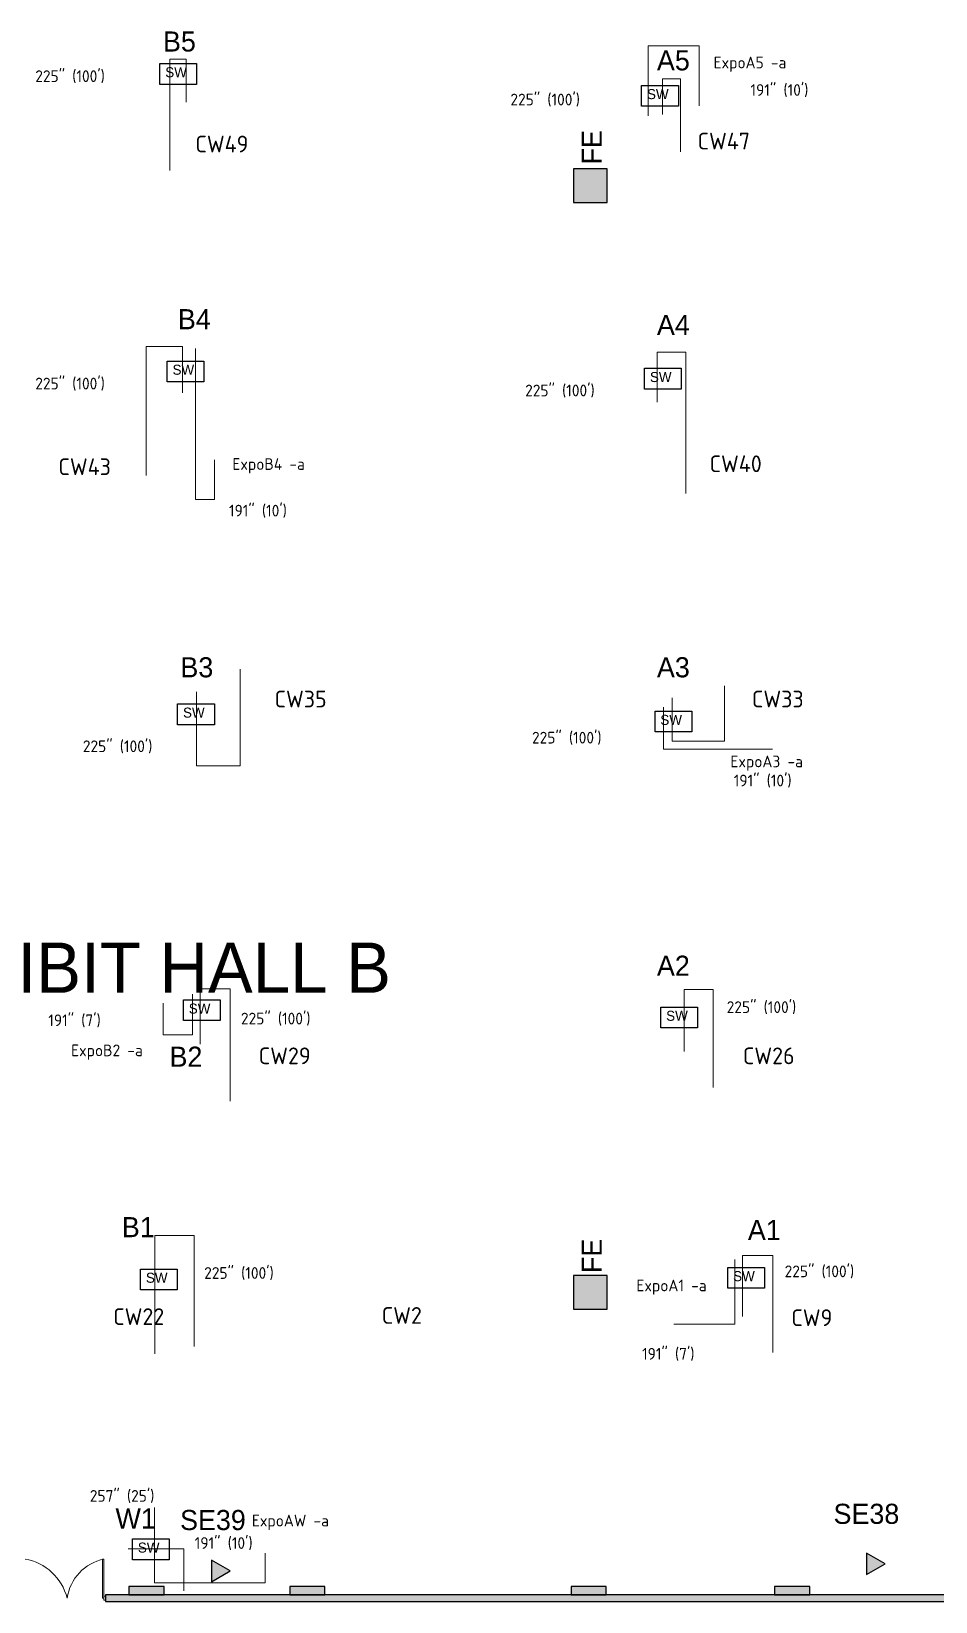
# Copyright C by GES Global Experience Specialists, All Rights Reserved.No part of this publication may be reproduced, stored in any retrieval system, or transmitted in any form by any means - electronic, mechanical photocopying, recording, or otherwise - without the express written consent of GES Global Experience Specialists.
# Model space of a CAD drawing. Header units: inches. Extents: x 684 to 4480, y -4066 to -194.
# Drawn here: x 2108 to 3188, y -4065 to -2191 of the extents above; entities that cross this region are included whole.
import ezdxf
from ezdxf.enums import TextEntityAlignment as Align

# ---------------------------------------------------------------- set-up
doc = ezdxf.new("R2010")
doc.units = ezdxf.units.IN
doc.header["$LTSCALE"] = 100
doc.header["$MEASUREMENT"] = 0
doc.linetypes.add('DASHEDTINY', pattern=[2.8575, 1.905, -0.9525])
doc.layers.add('AP_Name', color=176, linetype='CONTINUOUS', lineweight=0, true_color=0x000080)
doc.layers.add('WIRE RUN', color=200, linetype='DASHEDTINY', lineweight=13, true_color=0xaa00ff)
doc.layers.add('bldg_clmn', color=9, linetype='CONTINUOUS')
doc.layers.add('bldg_fire90', color=1, linetype='CONTINUOUS')
for name, color, linetype, lineweight in [('bldg_doors', 7, 'CONTINUOUS', 18), ('bldg_text1', 94, 'CONTINUOUS', 25), ('bldg_wallint', 7, 'CONTINUOUS', 25), ('bldg_wallintsol', 7, 'CONTINUOUS', 25), ('data_location', 110, 'CONTINUOUS', 25), ('LENGTH', 4, 'CONTINUOUS', 18), ('Switch_Location', 40, 'CONTINUOUS', 25)]:
    doc.layers.add(name, color=color, linetype=linetype, lineweight=lineweight)
doc.styles.add('bldgtx36', font='bldgtx36')
doc.styles.add('bldgtx48', font='bldgtx48')
doc.styles.add('iso3098', font='iso3098')
doc.styles.add('showtx24', font='showtx24')

msp = doc.modelspace()

# ---------------------------------------------------------------- hatches: boundary and pattern name
at = {"layer": 'bldg_clmn'}
for points in [[(2795.4, -2394.9), (2795.4, -2354.9), (2755.4, -2354.9), (2755.4, -2394.9)], [(2795.4, -3715.9), (2795.4, -3675.9), (2755.4, -3675.9), (2755.4, -3715.9)], [(2224.4, -4056.9), (2266.4, -4056.9), (2266.4, -4046.9), (2224.4, -4046.9)], [(2416.4, -4056.9), (2458.4, -4056.9), (2458.4, -4046.9), (2416.4, -4046.9)], [(2752.4, -4056.9), (2794.4, -4056.9), (2794.4, -4046.9), (2752.4, -4046.9)], [(2995.4, -4056.9), (3037.4, -4056.9), (3037.4, -4046.9), (2995.4, -4046.9)]]:
    msp.add_hatch(color=256, dxfattribs=at).paths.add_polyline_path(points, flags=0)
at = {"layer": 'bldg_wallintsol'}
msp.add_hatch(color=256, dxfattribs=at).paths.add_polyline_path([(3492.7, -3960.9), (3488.1, -3960.9), (3488.1, -4056.9), (3482.7, -4056.9), (3482.7, -3960.9), (3475.4, -3960.9), (3475.4, -4056.9), (3340, -4056.9), (2196.4, -4056.9), (2196.4, -4065), (3340, -4065), (3492.7, -4065)], flags=0)
at = {"layer": 'data_location'}
for points in [[(3127.5, -4019.9), (3105.1, -4007), (3105.1, -4032.8)], [(2345.4, -4028.4), (2323, -4015.5), (2323, -4041.3)]]:
    msp.add_hatch(color=256, dxfattribs=at).paths.add_polyline_path(points, flags=0)

# ---------------------------------------------------------------- linework, layer by layer
at = {"layer": 'bldg_clmn'}
for points in [[(2795.4, -2394.9), (2795.4, -2354.9), (2755.4, -2354.9), (2755.4, -2394.9)], [(2795.4, -3715.9), (2795.4, -3675.9), (2755.4, -3675.9), (2755.4, -3715.9)], [(2224.4, -4056.9), (2266.4, -4056.9), (2266.4, -4046.9), (2224.4, -4046.9)], [(2416.4, -4056.9), (2458.4, -4056.9), (2458.4, -4046.9), (2416.4, -4046.9)], [(2752.4, -4056.9), (2794.4, -4056.9), (2794.4, -4046.9), (2752.4, -4046.9)], [(2995.4, -4056.9), (3037.4, -4056.9), (3037.4, -4046.9), (2995.4, -4046.9)]]:
    msp.add_lwpolyline(points, close=True, dxfattribs=at)
at = {"layer": 'bldg_doors'}
for p, q in [((2192.6, -4060.8), (2192.6, -4014.2)), ((2192.6, -4014.2), (2194.5, -4014.2)), ((2194.5, -4014.2), (2194.5, -4060.8)), ((2194.5, -4060.8), (2192.6, -4060.8)), ((2194.5, -4058.4), (2196.4, -4058.4)), ((2194.5, -4063.2), (2194.5, -4058.4)), ((2196.4, -4063.2), (2194.5, -4063.2)), ((2196.4, -4058.4), (2196.4, -4063.2))]:
    msp.add_line(p, q, dxfattribs=at)
for centre, radius, start, end in [((2089.5, -4076.2), 62.9, 14.1889, 80.0984), ((2205.7, -4068.8), 55.7, 101.5575, 171.7611)]:
    msp.add_arc(centre, radius, start, end, dxfattribs=at)
at = {"layer": 'bldg_wallint'}
for p, q in [((2196.4, -4056.9), (2196.4, -4065)), ((3340, -4056.9), (2196.4, -4056.9)), ((2196.4, -4056.9), (2196.4, -4065)), ((2196.4, -4065), (3340, -4065))]:
    msp.add_line(p, q, dxfattribs=at)
at = {"layer": 'data_location'}
for points in [[(3127.5, -4019.9), (3105.1, -4007), (3105.1, -4032.8)], [(2345.4, -4028.4), (2323, -4015.5), (2323, -4041.3)]]:
    msp.add_lwpolyline(points, close=True, dxfattribs=at)
at = {"layer": 'Switch_Location'}
for points in [[(2261.3, -2229.1), (2305.2, -2229.1), (2305.2, -2253.9), (2261.3, -2253.9)], [(2836.6, -2255.1), (2880.5, -2255.1), (2880.5, -2279.9), (2836.6, -2279.9)], [(2270, -2584.1), (2313.9, -2584.1), (2313.9, -2609), (2270, -2609)], [(2840.1, -2592.8), (2884, -2592.8), (2884, -2617.7), (2840.1, -2617.7)], [(2282.5, -2993.4), (2326.4, -2993.4), (2326.4, -3018.2), (2282.5, -3018.2)], [(2852.6, -3002.1), (2896.5, -3002.1), (2896.5, -3026.9), (2852.6, -3026.9)], [(2289.5, -3346.7), (2333.4, -3346.7), (2333.4, -3371.5), (2289.5, -3371.5)], [(2859.6, -3355.4), (2903.5, -3355.4), (2903.5, -3380.2), (2859.6, -3380.2)], [(2238.2, -3668.1), (2282.1, -3668.1), (2282.1, -3692.9), (2238.2, -3692.9)], [(2939.5, -3666.2), (2983.4, -3666.2), (2983.4, -3691), (2939.5, -3691)], [(2228.6, -3990.1), (2272.5, -3990.1), (2272.5, -4015), (2228.6, -4015)]]:
    msp.add_lwpolyline(points, close=True, dxfattribs=at)
at = {"layer": 'WIRE RUN'}
for p, q in [((2844.6, -2291.6), (2844.6, -2208)), ((2844.6, -2208), (2905.4, -2208)), ((2905.4, -2208), (2905.4, -2279.5)), ((2303.7, -2569.3), (2303.7, -2749.5)), ((2326.4, -2749.5), (2326.4, -2702.1)), ((2303.7, -2749.5), (2326.4, -2749.5)), ((2862.8, -2997.4), (2862.8, -3047.5)), ((2862.8, -3047.5), (2992.9, -3047.5)), ((2265.3, -3388.5), (2265.3, -3350.7)), ((2300.1, -3339.9), (2300.1, -3388.5)), ((2300.1, -3388.5), (2265.3, -3388.5)), ((2948.1, -3656.8), (2948.1, -3734)), ((2948.1, -3734), (2874.9, -3734)), ((2223.6, -4002.1), (2289.8, -4002.1)), ((2289.8, -4002.1), (2289.8, -4052.3))]:
    msp.add_line(p, q, dxfattribs=at)
at = {"layer": 'WIRE RUN', "color": 40, "true_color": 0xffaa00}
for p, q in [((2273.2, -2356.8), (2273.2, -2223.6)), ((2273.2, -2223.6), (2292.5, -2223.6)), ((2292.5, -2223.6), (2292.5, -2275.1)), ((2883.2, -2247.2), (2861.6, -2247.2)), ((2861.6, -2247.2), (2861.6, -2290)), ((2883.2, -2334.3), (2883.2, -2247.2)), ((2244.8, -2720.6), (2244.8, -2566.8)), ((2244.8, -2566.8), (2288.3, -2566.8)), ((2288.3, -2566.8), (2288.3, -2622)), ((2889.4, -2573.6), (2855.3, -2573.6)), ((2855.3, -2573.6), (2855.3, -2633.3)), ((2889.4, -2742.2), (2889.4, -2573.6)), ((2357.2, -2951.9), (2357.2, -3067.2)), ((2305.2, -3067.2), (2305.2, -2979.1)), ((2935.7, -2971.7), (2935.7, -3037.8)), ((2872.9, -3037.8), (2872.9, -2986.3)), ((2935.7, -3037.8), (2872.9, -3037.8)), ((2357.2, -3067.2), (2305.2, -3067.2)), ((2345.4, -3333.4), (2309.4, -3333.4)), ((2309.4, -3333.4), (2309.4, -3399.5)), ((2345.4, -3467.7), (2345.4, -3333.4)), ((2922, -3334.2), (2887.6, -3334.2)), ((2887.6, -3334.2), (2887.6, -3408.5)), ((2922, -3451.3), (2922, -3334.2)), ((2302.4, -3627.8), (2255.1, -3627.8)), ((2255.1, -3627.8), (2255.1, -3769.2)), ((2302.4, -3760.3), (2302.4, -3627.8)), ((2993.5, -3651.9), (2957, -3651.9)), ((2957, -3651.9), (2957, -3724.6)), ((2993.5, -3767.8), (2993.5, -3651.9)), ((2255, -3952.8), (2255, -4042.4)), ((2387, -4042.4), (2387, -4007)), ((2255, -4042.4), (2387, -4042.4))]:
    msp.add_line(p, q, dxfattribs=at)

# ---------------------------------------------------------------- texts
at = {"layer": 'AP_Name', "style": 'iso3098'}
for s, p in [('ExpoA5 -a', (2922.5, -2234.8)), ('ExpoB4 -a', (2347.8, -2714.1)), ('ExpoA3 -a', (2942.6, -3069.1)), ('ExpoB2 -a', (2155.2, -3414)), ('ExpoA1 -a', (2830.3, -3694.6)), ('ExpoAW -a', (2371.1, -3975.3))]:
    msp.add_text(s, height=14, dxfattribs=at).set_placement(p)
at = {"layer": 'bldg_fire90', "style": 'bldgtx36'}
for p in [(2789, -2329), (2789, -3652.3)]:
    msp.add_text('FE', height=24, rotation=90, dxfattribs=at).set_placement(p, align=Align.CENTER)
at = {"layer": 'bldg_text1', "style": 'bldgtx36'}
msp.add_text('EXHIBIT HALL B', height=60, dxfattribs=at).set_placement((2231.8, -3338.3), align=Align.CENTER)
at = {"layer": 'data_location'}
for s, height, style, p in [('CW49', 20, 'iso3098', (2303.7, -2335.1)), ('CW47', 20, 'iso3098', (2903.4, -2331.6)), ('CW40', 20, 'iso3098', (2917.7, -2716.8)), ('CW43', 20, 'iso3098', (2140.1, -2720.3)), ('CW35', 20, 'iso3098', (2398.2, -2997.6)), ('CW33', 20, 'iso3098', (2968.3, -2997.6)), ('CW29', 20, 'iso3098', (2379.3, -3423.5)), ('CW26', 20, 'iso3098', (2957.5, -3423.5)), ('CW22', 20, 'iso3098', (2205.5, -3734.8)), ('CW2', 20, 'iso3098', (2526.2, -3733.4)), ('CW9', 20, 'iso3098', (3015.4, -3736.1)), ('SE38', 24, 'showtx24', (3065.8, -3972.2)), ('SE39', 24, 'showtx24', (2285.4, -3979.6))]:
    msp.add_text(s, height=height, dxfattribs=dict(at, style=style)).set_placement(p)
at = {"layer": 'LENGTH', "color": 4, "style": 'iso3098'}
for s, p in [('225" (100\')', (2112.5, -2251.1)), ('225" (100\')', (2679.9, -2279)), ('191" (10\')', (2966.6, -2267.6)), ('225" (100\')', (2112.5, -2618)), ('225" (100\')', (2697.5, -2626.3)), ('191" (10\')', (2343.8, -2769.7)), ('225" (100\')', (2169.3, -3051)), ('225" (100\')', (2705.7, -3040.7)), ('191" (10\')', (2946.6, -3091.9)), ('225" (100\')', (2938.2, -3362.4)), ('191" (7\')', (2128, -3378.1)), ('225" (100\')', (2358.1, -3376)), ('225" (100\')', (2314.2, -3679.7)), ('225" (100\')', (3007.4, -3677.8)), ('191" (7\')', (2837.1, -3776.2)), ('257" (25\')', (2177.6, -3945.8)), ('191" (10\')', (2302.9, -4002.1))]:
    msp.add_text(s, height=14, dxfattribs=at).set_placement(p)
at = {"layer": 'Switch_Location'}
for s, height, style, p in [('B5', 24, 'showtx24', (2265, -2214.7)), ('A5', 24, 'showtx24', (2854.9, -2237.2)), ('SW', 12, 'bldgtx48', (2267.7, -2245.4)), ('SW', 12, 'bldgtx48', (2843, -2271.5)), ('B4', 24, 'showtx24', (2282.8, -2546.2)), ('A4', 24, 'showtx24', (2854.9, -2553)), ('SW', 12, 'bldgtx48', (2276.4, -2600.5)), ('SW', 12, 'bldgtx48', (2846.5, -2609.2)), ('B3', 24, 'showtx24', (2285.8, -2961.7)), ('A3', 24, 'showtx24', (2854.9, -2961.7)), ('SW', 12, 'bldgtx48', (2288.9, -3009.8)), ('SW', 12, 'bldgtx48', (2859, -3018.5)), ('A2', 24, 'showtx24', (2854.9, -3317.9)), ('SW', 12, 'bldgtx48', (2295.8, -3363.1)), ('SW', 12, 'bldgtx48', (2865.9, -3371.7)), ('B2', 24, 'showtx24', (2272.8, -3426.5)), ('B1', 24, 'showtx24', (2215.9, -3630)), ('A1', 24, 'showtx24', (2963.5, -3633.4)), ('SW', 12, 'bldgtx48', (2244.6, -3684.4)), ('SW', 12, 'bldgtx48', (2945.9, -3682.5)), ('W1', 24, 'showtx24', (2208.3, -3977.8)), ('SW', 12, 'bldgtx48', (2235, -4006.5))]:
    msp.add_text(s, height=height, dxfattribs=dict(at, style=style)).set_placement(p)

doc.saveas('drawing.dxf')
